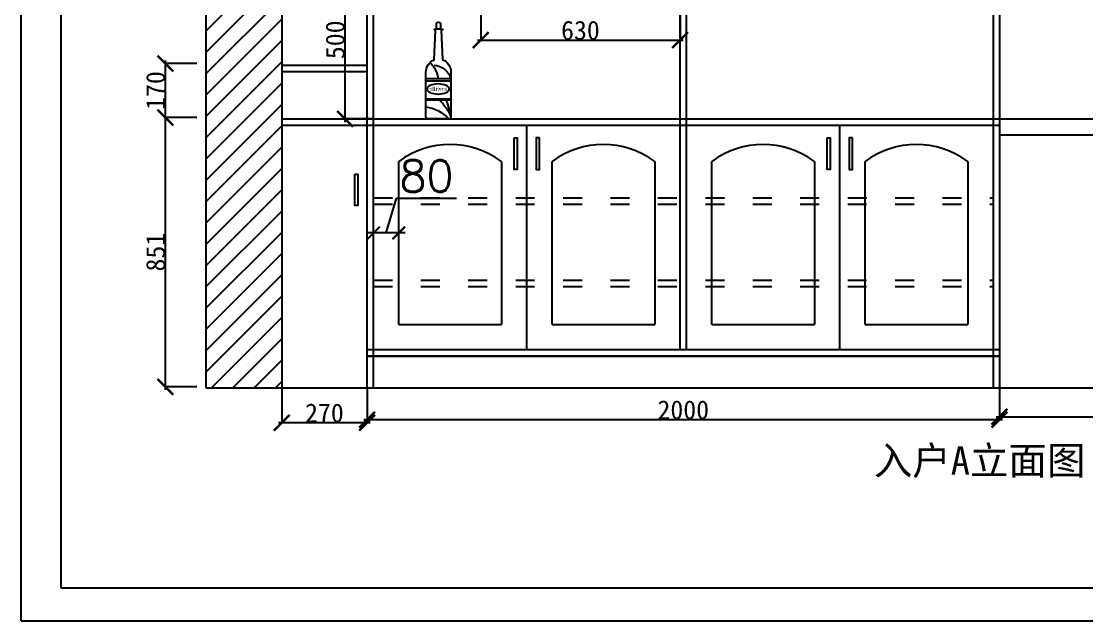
# Model space of a CAD drawing. Header units: millimetres. Extents: x 1149180 to 1411665549, y -85375798 to -28940.
# Drawn here: x 1193851 to 1197221, y -94157 to -92264 of the extents above; entities that cross this region are included whole.
import ezdxf

# ---------------------------------------------------------------- set-up
doc = ezdxf.new("R2010")
doc.units = ezdxf.units.MM
doc.header["$PDMODE"] = 35
doc.linetypes.add('ACAD_ISO03W100', pattern=[30, 12, -18])
for name, color, linetype in [('00天花', 3, 'Continuous'), ('3', 3, 'Continuous'), ('4', 4, 'Continuous'), ('7', 7, 'Continuous'), ('qt', 7, 'Continuous'), ('TEXT', 3, 'Continuous'), ('图框', 7, 'Continuous'), ('地板', 8, 'Continuous'), ('填充', 8, 'Continuous'), ('灯', 1, 'Continuous')]:
    doc.layers.add(name, color=color, linetype=linetype)
doc.styles.add('150', font='SimSun.ttf', dxfattribs={"height": 150})
doc.styles.get("Standard").update_dxf_attribs({"font": 'txt', "bigfont": 'gbcbig.shx'})
doc.styles.add('STYLE4', font='dutcheb.ttf')
doc.styles.add('云', font='SimSun.ttf')
doc.dimstyles.new('标准', dxfattribs={"dimtxt": 60, "dimasz": 50, "dimexe": 1, "dimexo": 1, "dimtad": 1, "dimdec": 0, "dimtxsty": '云', "dimblk": 'ARCHTICK', "dimcen": 50, "dimdle": 10, "dimclrd": 24, "dimclre": 22, "dimclrt": 24, "dimadec": 0, "dimazin": 0, "dimtfac": 1, "dimtdec": 0, "dimtmove": 1, "dimatfit": 3, "dimldrblk": 'OBLIQUE', "dimfxl": 1.25, "dimarcsym": 0})
doc.dimstyles.new('标注（中）', dxfattribs={"dimtxt": 100, "dimasz": 40, "dimexe": 30, "dimexo": 30, "dimgap": 20, "dimtad": 1, "dimdec": 0, "dimzin": 0, "dimdsep": 46, "dimtxsty": 'Standard', "dimblk1": 'ARCHTICK', "dimblk2": 'ARCHTICK', "dimsah": 1, "dimcen": 0, "dimdle": 20, "dimclrd": 8, "dimclre": 8, "dimclrt": 2, "dimadec": 0, "dimazin": 0, "dimtfac": 1, "dimtdec": 0, "dimtmove": 1, "dimatfit": 3, "dimldrblk": 'OPEN90', "dimfxl": 1, "dimtolj": 1, "dimtzin": 0, "dimarcsym": 0})

# ---------------------------------------------------------------- blocks, each defined once
blk = doc.blocks.new('W1')
at = {"layer": '3'}
for p, q in [((-87.4, 96.6), (-27.4, 96.6)), ((-87.4, 53), (-27.4, 53))]:
    blk.add_line(p, q, dxfattribs=at)
for centre, radius, start, end in [((-44, 89.7), 45.1, 93.7232, 164.5396), ((1.7, 96.6), 58.6, 131.1777, 175.0055), ((391, -101), 491.4, 161.9815, 166.8029), ((4.9, -23.5), 98.6, 130.9257, 159.4126), ((-13.6, -57.5), 93.8, 98.4329, 137.162)]:
    blk.add_arc(centre, radius, start, end, dxfattribs=at)
blk.add_ellipse((-56.8, 77.7), major_axis=(-26.6, 0), ratio=0.453704, dxfattribs=at)
at = {"layer": '4'}
blk.add_lwpolyline([(-32.4, 6.2, 0.414214), (-27.4, 11.2), (-27.4, 117.5, 0.307785), (-47.5, 147.8), (-50.6, 218.4, 0.080951), (-47.7, 219.3, 0.050461), (-47.8, 220.8, 0.114655), (-67, 220.8, 0.050461), (-67.1, 219.3, 0.080951), (-64.2, 218.4), (-67.3, 147.8, 0.307785), (-87.4, 117.5), (-87.4, 11.2, 0.414214), (-82.4, 6.2)], format="xyb", close=True, dxfattribs=at)
at = {"layer": '7'}
for p, q in [((-87.4, 101.7), (-27.4, 101.7)), ((-87.4, 51), (-27.4, 51))]:
    blk.add_line(p, q, dxfattribs=at)
blk.add_lwpolyline([(-52.7, 221.6), (-52.7, 235.3, 0.420258), (-62.1, 235.3), (-62.1, 221.6)], format="xyb", dxfattribs=at)
at = {"layer": '3', "color": 3, "style": 'STYLE4'}
blk.add_text('leoville', height=9.6, dxfattribs=at).set_placement((-79.7, 73.3))
blk = doc.blocks.new('3sdasd2')
at = {"color": 8}
blk.add_line((1187029.6, -93755.7), (1187029.6, -90032.9), dxfattribs=at)
at = {"layer": '图框', "color": 3}
for q in [(1186915.1, -89939.9), (1192919.8, -93848.7)]:
    blk.add_line((1186914.9, -93848.8), q, dxfattribs=at)
at = {"layer": '图框', "color": 8}
blk.add_line((1192826.7, -93755.7), (1187029.6, -93755.7), dxfattribs=at)
blk = doc.blocks.new('_ArchTick')
at = {"color": 0, "linetype": 'ByBlock', "const_width": 0.15}
blk.add_lwpolyline([(-0.5, -0.5), (0.5, 0.5)], dxfattribs=at)
blk = doc.blocks.new('*D1147')
at = {"layer": 'Defpoints', "color": 0}
for p in [(1194944.8, -93421.9), (1196944.8, -93421.9), (1196944.8, -93522.1)]:
    blk.add_point(p, dxfattribs=at)
at = {"layer": 'TEXT', "color": 22, "lineweight": -2}
for p, q in [((1194944.8, -93422.9), (1194944.8, -93523.1)), ((1196944.8, -93422.9), (1196944.8, -93523.1))]:
    blk.add_line(p, q, dxfattribs=at)
at = {"layer": 'TEXT', "color": 24, "lineweight": -2}
blk.add_line((1194934.8, -93522.1), (1196954.8, -93522.1), dxfattribs=at)
at = {"layer": 'TEXT', "color": 24, "lineweight": -2, "xscale": 50, "yscale": 50, "zscale": 50, "rotation": 180}
blk.add_blockref('_ArchTick', (1194944.8, -93522.1), dxfattribs=at)
at = {"layer": 'TEXT', "color": 24, "lineweight": -2, "xscale": 50, "yscale": 50, "zscale": 50}
blk.add_blockref('_ArchTick', (1196944.8, -93522.1), dxfattribs=at)
at = {"layer": 'TEXT', "color": 24, "insert": (1195944.8, -93491.5), "char_height": 60, "attachment_point": 5, "style": '云'}
blk.add_mtext('2000', dxfattribs=at)
blk = doc.blocks.new('_Oblique')
at = {"color": 0, "linetype": 'ByBlock', "lineweight": -2}
blk.add_line((-0.5, -0.5), (0.5, 0.5), dxfattribs=at)
blk = doc.blocks.new('*D1148')
at = {"layer": 'Defpoints', "color": 0}
for p in [(1196944.8, -93421.9), (1198734.8, -93421.9), (1198734.8, -93512.7)]:
    blk.add_point(p, dxfattribs=at)
at = {"layer": 'TEXT', "color": 22, "lineweight": -2}
for p, q in [((1196944.8, -93422.9), (1196944.8, -93513.7)), ((1198734.8, -93422.9), (1198734.8, -93513.7))]:
    blk.add_line(p, q, dxfattribs=at)
at = {"layer": 'TEXT', "color": 24, "lineweight": -2}
blk.add_line((1196934.8, -93512.7), (1198744.8, -93512.7), dxfattribs=at)
at = {"layer": 'TEXT', "color": 24, "lineweight": -2, "xscale": 50, "yscale": 50, "zscale": 50, "rotation": 180}
blk.add_blockref('_ArchTick', (1196944.8, -93512.7), dxfattribs=at)
at = {"layer": 'TEXT', "color": 24, "lineweight": -2, "xscale": 50, "yscale": 50, "zscale": 50}
blk.add_blockref('_ArchTick', (1198734.8, -93512.7), dxfattribs=at)
at = {"layer": 'TEXT', "color": 24, "insert": (1197839.8, -93482.1), "char_height": 60, "attachment_point": 5, "style": '云'}
blk.add_mtext('1790', dxfattribs=at)
blk = doc.blocks.new('*D1149')
at = {"layer": 'Defpoints', "color": 0}
for p in [(1194674.8, -93421.9), (1194944.8, -93421.9), (1194674.8, -93532.1)]:
    blk.add_point(p, dxfattribs=at)
at = {"layer": 'TEXT', "color": 22, "lineweight": -2}
for p, q in [((1194674.8, -93422.9), (1194674.8, -93533.1)), ((1194944.8, -93422.9), (1194944.8, -93533.1))]:
    blk.add_line(p, q, dxfattribs=at)
at = {"layer": 'TEXT', "color": 24, "lineweight": -2}
blk.add_line((1194954.8, -93532.1), (1194664.8, -93532.1), dxfattribs=at)
at = {"layer": 'TEXT', "color": 24, "lineweight": -2, "xscale": 50, "yscale": 50, "zscale": 50}
for p, rotation in [((1194674.8, -93532.1), 180.000000000003), ((1194944.8, -93532.1), 3.037570195374428e-12)]:
    blk.add_blockref('_ArchTick', p, dxfattribs=dict(at, rotation=rotation))
at = {"layer": 'TEXT', "color": 24, "insert": (1194809.8, -93501.5), "char_height": 60, "attachment_point": 5, "style": '云'}
blk.add_mtext('270', dxfattribs=at)
blk = doc.blocks.new('*D1222')
at = {"layer": 'Defpoints', "color": 0}
for p in [(1194307, -92567.3), (1194407.8, -92567.3), (1194407.8, -93418.3)]:
    blk.add_point(p, dxfattribs=at)
at = {"layer": '灯', "color": 24, "lineweight": -2}
blk.add_line((1194307, -93428.3), (1194307, -92557.3), dxfattribs=at)
at = {"layer": '灯', "color": 22, "lineweight": -2}
for p, q in [((1194406.8, -92567.3), (1194306, -92567.3)), ((1194406.8, -93418.3), (1194306, -93418.3))]:
    blk.add_line(p, q, dxfattribs=at)
at = {"layer": '灯', "color": 24, "lineweight": -2, "xscale": 50, "yscale": 50, "zscale": 50}
for p, rotation in [((1194307, -92567.3), 90), ((1194307, -93418.3), 270)]:
    blk.add_blockref('_ArchTick', p, dxfattribs=dict(at, rotation=rotation))
at = {"layer": '灯', "color": 24, "insert": (1194276.3, -92992.8), "char_height": 60, "attachment_point": 5, "rotation": 90, "style": '云'}
blk.add_mtext('851', dxfattribs=at)
blk = doc.blocks.new('*D1223')
at = {"layer": 'Defpoints', "color": 0}
for p in [(1194307, -92397.3), (1194407.8, -92397.3), (1194407.8, -92567.3)]:
    blk.add_point(p, dxfattribs=at)
at = {"layer": '灯', "color": 24, "lineweight": -2}
blk.add_line((1194307, -92577.3), (1194307, -92387.3), dxfattribs=at)
at = {"layer": '灯', "color": 22, "lineweight": -2}
for p, q in [((1194406.8, -92397.3), (1194306, -92397.3)), ((1194406.8, -92567.3), (1194306, -92567.3))]:
    blk.add_line(p, q, dxfattribs=at)
at = {"layer": '灯', "color": 24, "lineweight": -2, "xscale": 50, "yscale": 50, "zscale": 50}
for p, rotation in [((1194307, -92397.3), 90), ((1194307, -92567.3), 270)]:
    blk.add_blockref('_ArchTick', p, dxfattribs=dict(at, rotation=rotation))
at = {"layer": '灯', "color": 24, "insert": (1194276.3, -92482.3), "char_height": 60, "attachment_point": 5, "rotation": 90, "style": '云'}
blk.add_mtext('170', dxfattribs=at)
blk = doc.blocks.new('*D1224')
at = {"layer": 'Defpoints', "color": 0}
for p in [(1194964.8, -92072.1), (1194874.9, -92571.9), (1194964.8, -92571.9)]:
    blk.add_point(p, dxfattribs=at)
at = {"layer": '灯', "color": 22, "lineweight": -2}
for p, q in [((1194963.8, -92072.1), (1194873.9, -92072.1)), ((1194963.8, -92571.9), (1194873.9, -92571.9))]:
    blk.add_line(p, q, dxfattribs=at)
at = {"layer": '灯', "color": 24, "lineweight": -2}
blk.add_line((1194874.9, -92062.1), (1194874.9, -92581.9), dxfattribs=at)
at = {"layer": '灯', "color": 24, "lineweight": -2, "xscale": 50, "yscale": 50, "zscale": 50}
for p, rotation in [((1194874.9, -92072.1), 90), ((1194874.9, -92571.9), 270)]:
    blk.add_blockref('_ArchTick', p, dxfattribs=dict(at, rotation=rotation))
at = {"layer": '灯', "color": 24, "insert": (1194844.3, -92322), "char_height": 60, "attachment_point": 5, "rotation": 90, "style": '云'}
blk.add_mtext('500', dxfattribs=at)
blk = doc.blocks.new('*D1237')
at = {"layer": 'Defpoints', "color": 0}
for p in [(1195304.4, -92232.7), (1195934.7, -92232.7), (1195934.7, -92323.1)]:
    blk.add_point(p, dxfattribs=at)
at = {"layer": '灯', "color": 22, "lineweight": -2}
for p, q in [((1195304.4, -92233.7), (1195304.4, -92324.1)), ((1195934.7, -92233.7), (1195934.7, -92324.1))]:
    blk.add_line(p, q, dxfattribs=at)
at = {"layer": '灯', "color": 24, "lineweight": -2}
blk.add_line((1195294.4, -92323.1), (1195944.7, -92323.1), dxfattribs=at)
at = {"layer": '灯', "color": 24, "lineweight": -2, "xscale": 50, "yscale": 50, "zscale": 50, "rotation": 180}
blk.add_blockref('_ArchTick', (1195304.4, -92323.1), dxfattribs=at)
at = {"layer": '灯', "color": 24, "lineweight": -2, "xscale": 50, "yscale": 50, "zscale": 50}
blk.add_blockref('_ArchTick', (1195934.7, -92323.1), dxfattribs=at)
at = {"layer": '灯', "color": 24, "insert": (1195619.6, -92292.4), "char_height": 60, "attachment_point": 5, "style": '云'}
blk.add_mtext('630', dxfattribs=at)
blk = doc.blocks.new('*D1300')
at = {"layer": 'Defpoints', "color": 0}
for p in [(1194964.8, -92932.3), (1194964.8, -92964.4), (1195044.8, -92964.4)]:
    blk.add_point(p, dxfattribs=at)
at = {"layer": '灯', "color": 8, "lineweight": -2}
for p, q in [((1195004.8, -92932.3), (1195037.8, -92822.3)), ((1195037.8, -92822.3), (1195227.8, -92822.3)), ((1194964.8, -92934.4), (1194964.8, -92902.3)), ((1195044.8, -92934.4), (1195044.8, -92902.3)), ((1195064.8, -92932.3), (1194944.8, -92932.3))]:
    blk.add_line(p, q, dxfattribs=at)
at = {"layer": '灯', "color": 8, "lineweight": -2, "xscale": 40, "yscale": 40, "zscale": 40, "rotation": 180}
blk.add_blockref('_ArchTick', (1194964.8, -92932.3), dxfattribs=at)
at = {"layer": '灯', "color": 8, "lineweight": -2, "xscale": 40, "yscale": 40, "zscale": 40}
blk.add_blockref('_ArchTick', (1195044.8, -92932.3), dxfattribs=at)
at = {"layer": '灯', "color": 2, "insert": (1195132.8, -92752.3), "char_height": 100, "attachment_point": 5}
blk.add_mtext('\\A1;80', dxfattribs=at)
blk = doc.blocks.new('_Open90')
at = {"color": 0, "linetype": 'ByBlock', "lineweight": -2}
for p, q in [((0, 0), (-1, 0)), ((-0.5, 0.5), (0, 0)), ((0, 0), (-0.5, -0.5))]:
    blk.add_line(p, q, dxfattribs=at)

msp = doc.modelspace()

# ---------------------------------------------------------------- hatches: boundary and pattern name
at = {"layer": 'TEXT'}
h = msp.add_hatch(dxfattribs=at)
h.set_pattern_fill('ANSI31', color=3, scale=15, style=0)
h.set_pattern_definition([(45, (2059.02, 0), (-33.6759605, 33.6759605), [])])
h.paths.add_polyline_path([(1198974.8, -90381.9), (1194434.8, -90381.9), (1194434.8, -93421.9), (1194674.8, -93421.9), (1194674.8, -90621.9), (1198734.8, -90621.9), (1198734.8, -93421.9), (1198974.8, -93421.9)])

# ---------------------------------------------------------------- linework, layer by layer
at = {"color": 8}
for p, q in [((1194944.8, -93421.9), (1194944.8, -90971.9)), ((1194964.8, -93421.9), (1194964.8, -90991.9)), ((1195044.8, -93221.9), (1195044.8, -92706.9)), ((1195369.8, -92706.9), (1195369.8, -93221.9)), ((1195529.8, -93221.9), (1195529.8, -92706.9)), ((1195854.8, -92706.9), (1195854.8, -93221.9)), ((1196034.8, -93221.9), (1196034.8, -92706.9)), ((1196359.8, -92706.9), (1196359.8, -93221.9)), ((1196519.7, -93221.9), (1196519.7, -92706.9)), ((1196844.7, -92706.9), (1196844.7, -93221.9)), ((1195044.8, -93221.9), (1195369.8, -93221.9)), ((1195529.8, -93221.9), (1195854.8, -93221.9)), ((1196034.8, -93221.9), (1196359.8, -93221.9)), ((1196519.7, -93221.9), (1196844.7, -93221.9))]:
    msp.add_line(p, q, dxfattribs=at)
at = {"color": 1, "linetype": 'ACAD_ISO03W100', "ltscale": 5}
for p, q in [((1194964.8, -92821.3), (1196924.8, -92821.3)), ((1194964.8, -92841.3), (1196924.8, -92841.3)), ((1194964.8, -93081.3), (1196924.8, -93081.3)), ((1194964.8, -93101.3), (1196924.8, -93101.3))]:
    msp.add_line(p, q, dxfattribs=at)
at = {"color": 8}
for points in [[(1195409.8, -92631.9), (1195419.8, -92631.9), (1195419.8, -92731.9), (1195409.8, -92731.9)], [(1195489.8, -92631.9), (1195479.8, -92631.9), (1195479.8, -92731.9), (1195489.8, -92731.9)], [(1196399.7, -92631.9), (1196409.7, -92631.9), (1196409.7, -92731.9), (1196399.7, -92731.9)], [(1196479.7, -92631.9), (1196469.7, -92631.9), (1196469.7, -92731.9), (1196479.7, -92731.9)], [(1194905.7, -92746), (1194915.7, -92746), (1194915.7, -92846), (1194905.7, -92846)]]:
    msp.add_lwpolyline(points, close=True, dxfattribs=at)
for centre in [(1195207.3, -92924.1), (1195692.3, -92924.1), (1196197.3, -92924.1), (1196682.2, -92924.1)]:
    msp.add_arc(centre, 271.2, 53.1903, 126.8097, dxfattribs=at)
at = {"layer": '00天花', "color": 8}
for p, q in [((1195934.7, -93301.9), (1195934.7, -92232.7)), ((1195954.7, -93301.9), (1195954.7, -92232.7)), ((1194674.8, -92401.9), (1194944.8, -92401.9)), ((1194674.8, -92421.9), (1194944.8, -92421.9)), ((1194674.8, -92571.9), (1196944.8, -92571.9)), ((1194674.8, -92591.9), (1196944.8, -92591.9)), ((1195449.8, -93301.9), (1195449.8, -92591.9)), ((1196439.7, -93301.9), (1196439.7, -92591.9))]:
    msp.add_line(p, q, dxfattribs=at)
at = {"layer": 'qt', "color": 252}
for p, q in [((1196944.8, -92571.9), (1198734.8, -92571.9)), ((1196944.8, -92621.9), (1198734.8, -92621.9))]:
    msp.add_line(p, q, dxfattribs=at)
at = {"layer": 'TEXT', "color": 3}
for p, q in [((1194434.8, -90381.9), (1194434.8, -93421.9)), ((1194674.8, -90621.9), (1194674.8, -93421.9)), ((1194434.8, -93421.9), (1198974.8, -93421.9))]:
    msp.add_line(p, q, dxfattribs=at)
at = {"layer": '地板'}
for p, q in [((1196924.8, -90991.9), (1196924.8, -93421.9)), ((1196944.8, -90991.9), (1196944.8, -93321.9)), ((1196944.8, -91021.9), (1196944.8, -93421.9)), ((1196944.8, -93301.9), (1194944.8, -93301.9)), ((1194944.8, -93321.9), (1196944.8, -93321.9)), ((1196944.8, -93321.9), (1194944.8, -93321.9))]:
    msp.add_line(p, q, dxfattribs=at)

# ---------------------------------------------------------------- block references
at = {"layer": '7', "lineweight": 0, "xscale": -1.320000000065193, "yscale": 1.320000000006985, "zscale": 1.32}
msp.add_blockref('W1', (1195094.6, -92580), dxfattribs=at)
at = {"layer": 'TEXT', "color": 3, "xscale": 1.100000000005821, "yscale": 1.100000000000364, "zscale": 1.1}
msp.add_blockref('3sdasd2', (-111755.2, 9076.4), dxfattribs=at)

# ---------------------------------------------------------------- texts
at = {"layer": '填充', "color": 1, "ltscale": 100, "insert": (1196547.3, -93606.9), "char_height": 89.25, "width": 834.985, "attachment_point": 1, "style": '150'}
msp.add_mtext('入户A立面图', dxfattribs=at)

# ---------------------------------------------------------------- dimensions: what is measured, and where the dimension line sits
at = {"layer": 'TEXT', "color": 3}
for p1, p2, distance, picture, middle in [((1194944.8, -93421.9), (1194674.8, -93421.9), 110.2, '*D1149', (1194809.8, -93501.5)), ((1194944.8, -93421.9), (1196944.8, -93421.9), -100.2, '*D1147', (1195944.8, -93491.5)), ((1196944.8, -93421.9), (1198734.8, -93421.9), -90.9, '*D1148', (1197839.8, -93482.1))]:
    dim = msp.add_aligned_dim(p1=p1, p2=p2, distance=distance, dimstyle='标准', dxfattribs=at)
    dim.commit()
    dim.dimension.update_dxf_attribs({"geometry": picture, "text_midpoint": middle})
at = {"layer": '灯', "color": 1}
for p1, p2, distance, dimstyle, picture, middle in [((1194964.8, -92072.1), (1194964.8, -92571.9), -89.8, '标准', '*D1224', (1194844.3, -92322)), ((1195304.4, -92232.7), (1195934.7, -92232.7), -90.3, '标准', '*D1237', (1195619.6, -92292.4)), ((1194407.8, -93418.3), (1194407.8, -92567.3), 100.9, '标准', '*D1222', (1194276.3, -92992.8)), ((1195044.8, -92964.4), (1194964.8, -92964.4), -32.1, '标注（中）', '*D1300', (1195057.8, -92752.3))]:
    dim = msp.add_aligned_dim(p1=p1, p2=p2, distance=distance, dimstyle=dimstyle, dxfattribs=at)
    dim.commit()
    dim.dimension.update_dxf_attribs({"geometry": picture, "text_midpoint": middle})
dim = msp.add_linear_dim(base=(1194307, -92397.3), p1=(1194407.8, -92567.3), p2=(1194407.8, -92397.3), angle=270, dimstyle='标准', dxfattribs=at)
dim.commit()
dim.dimension.update_dxf_attribs({"geometry": '*D1223', "text_midpoint": (1194276.3, -92482.3)})

doc.saveas('drawing.dxf')
